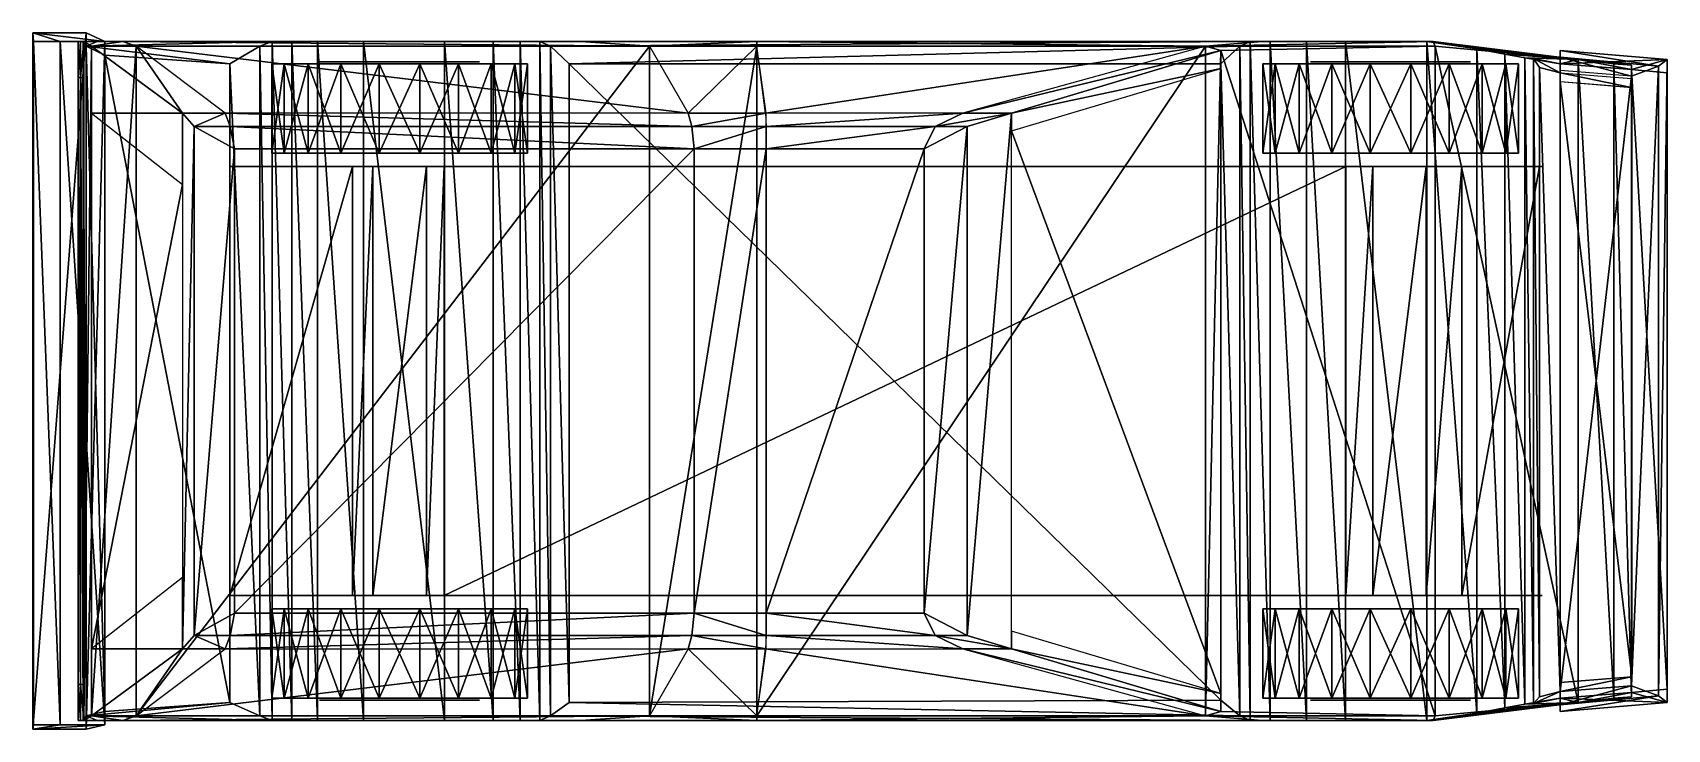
# Model space of a CAD drawing. Extents: x -1291 to -1108, y 681 to 759.
import ezdxf

# ---------------------------------------------------------------- set-up
doc = ezdxf.new("R2010")
doc.units = 0
for name, color, linetype in [('BL-BLACK', 8, 'CONTINUOUS'), ('BL-BODY', 7, 'CONTINUOUS'), ('BL-GLASS', 8, 'CONTINUOUS'), ('BL-HUB', 15, 'CONTINUOUS'), ('BL-LITE', 15, 'CONTINUOUS'), ('BL-RED', 9, 'CONTINUOUS'), ('BL-ROOF', 7, 'CONTINUOUS'), ('BL-SILV', 15, 'CONTINUOUS'), ('BL-TIRE', 8, 'CONTINUOUS'), ('BL-YELLO', 10, 'CONTINUOUS')]:
    doc.layers.add(name, color=color, linetype=linetype)

msp = doc.modelspace()

# ---------------------------------------------------------------- meshes
at = {"layer": 'BL-BLACK'}
mesh = msp.add_polyface(dxfattribs=at)
corners = [(-1282.999878, 756.500122, 20.999996), (-1268.999878, 755.500122, 16.999977), (-1268.999878, 684.000122, 16.999964), (-1282.999878, 683.000122, 21.000004), (-1265.643555, 757.500122, 28.747206), (-1265.643555, 682.500122, 28.747213), (-1264.273682, 758.000122, 31.658167), (-1264.273682, 682.000122, 31.658163), (-1262.050293, 758.000122, 33.983475), (-1262.050293, 682.000122, 33.983482), (-1259.203613, 758.000122, 35.482487), (-1259.203613, 682.000122, 35.482494), (-1254.028198, 758.000122, 36.000008), (-1254.028198, 682.000122, 36.000015), (-1244.971191, 758.000122, 35.999996), (-1244.971191, 682.000122, 36.000004), (-1239.529053, 758.000122, 35.388878), (-1239.529053, 682.000122, 35.388885), (-1236.507568, 758.000122, 33.630196), (-1236.507568, 682.000122, 33.630203), (-1234.276001, 758.000122, 30.938927), (-1234.276001, 682.000122, 30.938923), (-1233.1073, 757.500122, 27.643976), (-1233.1073, 682.500122, 27.643984), (-1230.999878, 755.500122, 14.999976), (-1230.999878, 684.000122, 14.999963), (-1157.999878, 755.500122, 14.999976), (-1157.999878, 684.250122, 14.999944), (-1155.891602, 757.500122, 27.650097), (-1155.891602, 682.500122, 27.650105), (-1154.723877, 758.000122, 30.938915), (-1154.723877, 682.000122, 30.938923), (-1152.492432, 758.000122, 33.630196), (-1152.492432, 682.000122, 33.630203), (-1148.421021, 758.000122, 35.999996), (-1148.421021, 682.000122, 36.000004), (-1144.028687, 758.000122, 35.999996), (-1144.028687, 682.000122, 36.000004), (-1134.951294, 758.000122, 35.999996), (-1134.951294, 682.000122, 36.000004), (-1129.317383, 757.200073, 35.316345), (-1129.317383, 682.800049, 35.316353), (-1126.180176, 756.600098, 33.358826), (-1126.180176, 683.400085, 33.358833), (-1123.968872, 756.200073, 30.395117), (-1123.968872, 683.800049, 30.395124), (-1122.986572, 756.100098, 26.839157), (-1122.986572, 683.900085, 26.839165), (-1122.333252, 744.000122, 18.999998), (-1130.999878, 744.000122, 18.999998), (-1130.999878, 696.000122, 19.000002), (-1122.333252, 696.000122, 19.000002), (-1134.999878, 744.000122, 10.999998), (-1134.999878, 696.000122, 11.000002), (-1140.999878, 744.000122, 10.999998), (-1140.999878, 696.000122, 11.000002), (-1143.999878, 744.000122, 14.999998), (-1143.999878, 696.000122, 15.000002), (-1244.999878, 744.000122, 14.999998), (-1244.999878, 696.000122, 15.000002), (-1246.999878, 744.000122, 10.999998), (-1246.999878, 696.000122, 11.000002), (-1252.999878, 744.000122, 10.999998), (-1252.999878, 696.000122, 11.000002), (-1255.27771, 744.000122, 15.555558), (-1255.27771, 696.000122, 15.555552), (-1268.999878, 744.000122, 16.999998), (-1268.999878, 696.000122, 17.000002), (-1268.999878, 696.000122, 36.000004), (-1121.999878, 696.000122, 36.000004), (-1157.999878, 757.000122, 51.999977), (-1159.743652, 757.500122, 49.558784), (-1159.743652, 682.500122, 49.558784), (-1157.999878, 683.000122, 51.999966), (-1209.999878, 757.500122, 49.999985), (-1209.999878, 682.500122, 49.999985), (-1221.999878, 757.500122, 49.999985), (-1221.999878, 682.500122, 49.999985), (-1279.499878, 757.500122, 49.999985), (-1279.499878, 682.500122, 49.999985), (-1284.499878, 757.500122, 49.999985), (-1284.499878, 682.500122, 49.999985), (-1291.094238, 758.999878, 28.754507), (-1290.999878, 757.999878, 25.000027), (-1290.999878, 681.5, 25.000023), (-1291.094238, 681, 28.754503), (-1287.999878, 757.999878, 21.000027), (-1287.999878, 681.5, 21.000023), (-1282.999878, 757.999878, 21.000027), (-1282.999878, 681.5, 21.000023), (-1285.094238, 758.999878, 28.754507), (-1285.094238, 681, 28.754503), (-1268.999878, 744.000122, 35.999996), (-1121.999878, 744.000122, 35.999996), (-1122.333252, 755.100098, 18.999996), (-1122.333252, 684.650085, 18.999985), (-1119.999878, 754.500122, 18.999996), (-1119.999878, 685.250122, 18.999985), (-1111.999878, 738.000122, 43), (-1111.999878, 738.000122, 38.395111), (-1111.999878, 702.000122, 38.395111), (-1111.999878, 702.000122, 43), (-1111.999878, 738.000122, 36), (-1111.999878, 738.000122, 31.395107), (-1111.999878, 702.000122, 31.395111), (-1111.999878, 702.000122, 36), (-1119.999878, 757.000122, 22.499977), (-1119.999878, 756.248535, 20.499977), (-1119.999878, 683.751038, 20.499945), (-1119.999878, 683.000122, 22.499985), (-1119.999878, 754.750122, 18.999956), (-1119.999878, 683.000122, 26.000004), (-1107.999878, 684.000122, 26.000004), (-1107.999878, 684.000122, 22.499985), (-1107.999878, 756.000122, 22.499977), (-1107.999878, 756.000122, 25.999996), (-1119.999878, 757.000122, 25.999996), (-1119.999878, 720.000122, 26.83917), (-1119.999878, 720.000122, 26), (-1119.999878, 684.500122, 26.000004), (-1119.999878, 684.500122, 26.839174), (-1111.999878, 754.125122, 18.999956), (-1111.999878, 685.875122, 18.999985), (-1111.999878, 753.875122, 18.999996), (-1111.999878, 752.875122, 14.999976), (-1111.999878, 686.875122, 14.999944), (-1119.999878, 686.250122, 14.999944), (-1119.999878, 755.500122, 25.999996), (-1119.999878, 755.500122, 26.839167), (-1119.999878, 753.500122, 14.999976), (-1120.010742, 753.502319, 14.97984), (-1120.010742, 686.262817, 14.97984), (-1120.010742, 754.494385, 18.999311), (-1120.010742, 685.251892, 18.999311), (-1119.989014, 753.524292, 14.995078), (-1119.989014, 686.240356, 14.995074), (-1111.991333, 752.878723, 14.995078), (-1111.991333, 686.863586, 14.995074)]
mesh.append_faces([[corners[k] for k in face] for face in [(119, 120, 111), (116, 128, 127)]])
mesh.append_faces([[corners[k] for k in face] for face in [(82, 86, 83)]], dxfattribs={"vtx0": -1})
mesh.append_faces([[corners[k] for k in face] for face in [(69, 67, 59), (50, 69, 59), (58, 66, 93), (58, 93, 49)]], dxfattribs={"vtx0": -1, "vtx1": -1, "vtx2": -1})
mesh.append_faces([[corners[k] for k in face] for face in [(49, 54, 56), (49, 56, 58), (58, 62, 64), (58, 64, 66), (82, 88, 86)]], dxfattribs={"vtx0": -1, "vtx2": -1})
mesh.append_faces([[corners[k] for k in face] for face in [(84, 87, 85)]], dxfattribs={"vtx1": -1})
mesh.append_faces([[corners[k] for k in face] for face in [(57, 55, 50), (59, 57, 50), (65, 63, 59), (67, 65, 59), (87, 89, 85)]], dxfattribs={"vtx1": -1, "vtx2": -1})
mesh.append_faces([[corners[k] for k in face] for face in [(0, 1, 2), (2, 3, 0), (1, 4, 5), (5, 2, 1), (4, 6, 7), (7, 5, 4), (6, 8, 9), (9, 7, 6), (8, 10, 11), (11, 9, 8), (10, 12, 13), (13, 11, 10), (12, 14, 15), (15, 13, 12), (14, 16, 17), (17, 15, 14), (16, 18, 19), (19, 17, 16), (18, 20, 21), (21, 19, 18), (20, 22, 23), (23, 21, 20), (22, 24, 25), (25, 23, 22), (24, 26, 27), (27, 25, 24), (26, 28, 29), (29, 27, 26), (28, 30, 31), (31, 29, 28), (30, 32, 33), (33, 31, 30), (32, 34, 35), (35, 33, 32), (34, 36, 37), (37, 35, 34), (36, 38, 39), (39, 37, 36), (38, 40, 41), (41, 39, 38), (40, 42, 43), (43, 41, 40), (42, 44, 45), (45, 43, 42), (44, 46, 47), (47, 45, 44), (50, 49, 48), (48, 51, 50), (53, 52, 49), (49, 50, 53), (55, 54, 52), (52, 53, 55), (57, 56, 54), (54, 55, 57), (59, 58, 56), (56, 57, 59), (61, 60, 58), (58, 59, 61), (63, 62, 60), (60, 61, 63), (65, 64, 62), (62, 63, 65), (67, 66, 64), (64, 65, 67), (69, 68, 67), (50, 51, 69), (55, 53, 50), (63, 61, 59), (70, 71, 72), (72, 73, 70), (71, 74, 75), (75, 72, 71), (74, 76, 77), (77, 75, 74), (76, 78, 79), (79, 77, 76), (78, 80, 81), (81, 79, 78), (82, 83, 84), (84, 85, 82), (83, 86, 87), (87, 84, 83), (86, 88, 89), (89, 87, 86), (88, 90, 91), (91, 89, 88), (89, 91, 85), (66, 92, 93), (93, 48, 49), (49, 52, 54), (58, 60, 62), (82, 90, 88), (46, 94, 95), (95, 47, 46), (94, 96, 97), (97, 95, 94), (100, 99, 98), (98, 101, 100), (104, 103, 102), (102, 105, 104), (106, 107, 108), (108, 109, 106), (97, 110, 107), (107, 108, 97), (113, 112, 111), (111, 109, 113), (114, 115, 112), (112, 113, 114), (116, 106, 109), (109, 111, 116), (119, 118, 117), (117, 120, 119), (121, 110, 97), (97, 122, 121), (125, 124, 123), (123, 122, 125), (125, 122, 97), (97, 126, 125), (116, 115, 114), (114, 106, 116), (96, 123, 124), (124, 129, 96), (133, 132, 130), (130, 131, 133), (134, 136, 137), (137, 135, 134)]], dxfattribs={"vtx2": -1})
at = {"layer": 'BL-BODY'}
mesh = msp.add_polyface(dxfattribs=at)
corners = [(-1284.499878, 757.500122, 49.999985), (-1285.374878, 758.000122, 46.999996), (-1285.374878, 682.000122, 46.999821), (-1284.499878, 682.500122, 49.999802), (-1285.999878, 758.000122, 35.999813), (-1285.999878, 758.000122, 35.482304), (-1285.999878, 682.000122, 35.482494), (-1285.999878, 682.000122, 36.000004), (-1285.747925, 758.000122, 33.983292), (-1285.747925, 682.000122, 33.983482), (-1285.457153, 758.000122, 31.658085), (-1285.457153, 682.000122, 31.658092), (-1285.094238, 757.500122, 28.754406), (-1285.094238, 682.500122, 28.754414), (-1282.999878, 756.500122, 20.999905), (-1282.999878, 683.000122, 20.999933), (-1157.999878, 757.000122, 51.999977), (-1133.999878, 757.500122, 49.374977), (-1133.999878, 682.500122, 49.37479), (-1157.999878, 683.000122, 51.999783), (-1117.999878, 756.000122, 47.120384), (-1117.999878, 684.000122, 47.120575), (-1285.999878, 754.000122, 35.999825), (-1285.749878, 754.000122, 43.999996), (-1285.749878, 686.000122, 43.999821), (-1285.999878, 686.000122, 36.000015), (-1285.374878, 754.000122, 46.999996), (-1285.374878, 686.000122, 46.999821), (-1113.977173, 755.500122, 45.800694), (-1113.977173, 684.500122, 45.800884), (-1111.999878, 755.375122, 44.000008), (-1111.999878, 684.625122, 43.999832), (-1111.999878, 755.375122, 30.395046), (-1111.999878, 754.875122, 26.839066), (-1111.999878, 685.125122, 26.839094), (-1111.999878, 684.625122, 30.395054), (-1284.499878, 750.000122, 49.999996), (-1274.303101, 742.000122, 69.047073), (-1274.303101, 750.000122, 69.047073), (-1284.499878, 690.000122, 50.000004), (-1274.303101, 698.000122, 69.047073), (-1274.303101, 690.000122, 69.047073), (-1284.499878, 682.500122, 49.999802), (-1279.499878, 682.500122, 49.999802), (-1280.999878, 682.000122, 46.999821), (-1285.374878, 682.000122, 46.999821), (-1221.999878, 682.500122, 49.999802), (-1229.705688, 682.000122, 46.631561), (-1209.999878, 682.500122, 49.999802), (-1209.999878, 682.000122, 46.490082), (-1159.743042, 682.500122, 49.558601), (-1153.389648, 682.000122, 46.08366), (-1157.999878, 683.000122, 51.999954), (-1133.999878, 682.500122, 49.37479), (-1134.243652, 682.000122, 45.946201), (-1117.999878, 684.000122, 47.120392), (-1117.999878, 684.000122, 45.829754), (-1117.999878, 684.000122, 44.000004), (-1134.382202, 682.000122, 43.999821), (-1149.579346, 682.000122, 43.999821), (-1235.72644, 682.000122, 43.999809), (-1281.272705, 682.000122, 43.999802), (-1281.999878, 682.000122, 35.999832), (-1254.028198, 682.000122, 35.999844), (-1134.951172, 682.000122, 35.999832), (-1117.999878, 684.000122, 42.999832), (-1117.999878, 684.000122, 38.395103), (-1117.999878, 684.000122, 35.999832), (-1129.317261, 682.800049, 35.316162), (-1117.999878, 684.000122, 33.358833), (-1117.999878, 684.000122, 31.395042), (-1126.180176, 683.400085, 33.358833), (-1117.999878, 684.000122, 30.395054), (-1123.968872, 683.800049, 30.395054), (-1119.999878, 684.500122, 26.839104), (-1122.986572, 683.900085, 26.839094), (-1144.028687, 682.000122, 35.999832), (-1149.470947, 682.000122, 35.388714), (-1239.529053, 682.000122, 35.388714), (-1244.971191, 682.000122, 35.999832), (-1236.507568, 682.000122, 33.630203), (-1152.492432, 682.000122, 33.630203), (-1154.723877, 682.000122, 30.938852), (-1234.276001, 682.000122, 30.938852), (-1233.1073, 682.500122, 27.643913), (-1155.892578, 682.500122, 27.643923), (-1157.999878, 684.250122, 14.999871), (-1230.999878, 684.000122, 14.999892), (-1285.999878, 682.000122, 35.999832), (-1282.220947, 682.000122, 35.482323), (-1285.935181, 682.000122, 35.48233), (-1259.203613, 682.000122, 35.482323), (-1262.050293, 682.000122, 33.983482), (-1282.861084, 682.000122, 33.983482), (-1285.747925, 682.000122, 33.983482), (-1285.457153, 682.000122, 31.658092), (-1283.854248, 682.000122, 31.658092), (-1264.273682, 682.000122, 31.658092), (-1265.643555, 682.500122, 28.747143), (-1285.094238, 682.500122, 28.754414), (-1268.999878, 684.000122, 16.999893), (-1282.999878, 683.000122, 20.999933), (-1284.499878, 757.500122, 49.999985), (-1279.499878, 757.500122, 49.999985), (-1280.999878, 758.000122, 46.999996), (-1285.374878, 758.000122, 46.999996), (-1221.999878, 757.500122, 49.999985), (-1229.705688, 758.000122, 46.631737), (-1209.999878, 757.500122, 49.999985), (-1209.999878, 758.000122, 46.490257), (-1159.743042, 757.500122, 49.558784), (-1153.389648, 758.000122, 46.083836), (-1157.999878, 757.000122, 51.999805), (-1133.999878, 757.500122, 49.374977), (-1134.243652, 758.000122, 45.946377), (-1117.999878, 756.000122, 47.120544), (-1117.999878, 756.000122, 45.829586), (-1117.999878, 756.000122, 43.999813), (-1134.382202, 758.000122, 43.999996), (-1149.579346, 758.000122, 43.999996), (-1235.72644, 758.000122, 43.999985), (-1281.272705, 758.000122, 43.999977), (-1281.999878, 758.000122, 35.999985), (-1254.028198, 758.000122, 35.999996), (-1134.951172, 758.000122, 35.999985), (-1117.999878, 756.000122, 42.999985), (-1117.999878, 756.000122, 38.394936), (-1117.999878, 756.000122, 35.999985), (-1129.317261, 757.200073, 35.316315), (-1117.999878, 756.000122, 33.358643), (-1117.999878, 756.000122, 31.395035), (-1126.180176, 756.600098, 33.358643), (-1117.999878, 756.000122, 30.395046), (-1123.968872, 756.200073, 30.395046), (-1119.999878, 755.500122, 26.839096), (-1122.986572, 756.100098, 26.839087), (-1144.028687, 758.000122, 35.999985), (-1149.470947, 758.000122, 35.388866), (-1239.529053, 758.000122, 35.388866), (-1244.971191, 758.000122, 35.999985), (-1236.507568, 758.000122, 33.630013), (-1152.492432, 758.000122, 33.630013), (-1154.723877, 758.000122, 30.938845), (-1234.276001, 758.000122, 30.938845), (-1233.1073, 757.500122, 27.643906), (-1155.892578, 757.500122, 27.643915), (-1157.999878, 755.500122, 14.999907), (-1230.999878, 755.500122, 14.999907), (-1285.999878, 758.000122, 35.999985), (-1282.220947, 758.000122, 35.482475), (-1285.935181, 758.000122, 35.482483), (-1259.203613, 758.000122, 35.482475), (-1262.050293, 758.000122, 33.983292), (-1282.861084, 758.000122, 33.983292), (-1285.747925, 758.000122, 33.983292), (-1285.457153, 758.000122, 31.658085), (-1283.854248, 758.000122, 31.658085), (-1264.273682, 758.000122, 31.658085), (-1265.643555, 757.500122, 28.747135), (-1285.094238, 757.500122, 28.754406), (-1268.999878, 755.500122, 16.999886), (-1282.999878, 756.500122, 20.999905), (-1113.977173, 684.500122, 45.800884), (-1111.999878, 684.625122, 43.999821), (-1119.999878, 685.250122, 18.999914), (-1122.333252, 684.650085, 18.999914), (-1111.999878, 684.625122, 30.395054), (-1111.999878, 685.125122, 26.839094), (-1113.977173, 755.500122, 45.800694), (-1111.999878, 755.375122, 43.999996), (-1119.999878, 754.500122, 18.999905), (-1122.333252, 755.100098, 18.999905), (-1111.999878, 755.375122, 30.395046), (-1111.999878, 754.875122, 26.839087), (-1274.303101, 750.000122, 69.047081), (-1269.524902, 750.000122, 69.043167), (-1274.303101, 690.000122, 69.047073), (-1269.524902, 690.000122, 69.043167)]
mesh.append_faces([[corners[k] for k in face] for face in [(53, 52, 50), (58, 59, 64), (65, 57, 58), (58, 64, 65), (66, 65, 64), (64, 67, 66), (68, 67, 64), (69, 67, 68), (95, 99, 96), (110, 112, 113), (124, 119, 118), (118, 117, 125), (125, 124, 118), (124, 125, 126), (126, 127, 124), (124, 127, 128), (128, 127, 129), (156, 159, 155), (162, 55, 56), (57, 162, 56), (163, 162, 57), (116, 115, 168), (116, 168, 117), (117, 168, 169)]])
mesh.append_faces([[corners[k] for k in face] for face in [(0, 1, 2), (2, 3, 0), (4, 5, 6), (6, 7, 4), (5, 8, 9), (9, 6, 5), (8, 10, 11), (11, 9, 8), (10, 12, 13), (13, 11, 10), (12, 14, 15), (15, 13, 12), (18, 17, 16), (16, 19, 18), (21, 20, 17), (17, 18, 21), (24, 23, 22), (22, 25, 24), (27, 26, 23), (23, 24, 27), (29, 28, 20), (20, 21, 29), (31, 30, 28), (28, 29, 31), (34, 33, 32), (32, 35, 34), (36, 37, 38), (38, 0, 36), (41, 40, 39), (39, 3, 41), (44, 43, 42), (42, 45, 44), (46, 43, 44), (44, 47, 46), (49, 48, 46), (46, 47, 49), (50, 48, 49), (49, 51, 50), (54, 53, 50), (50, 51, 54), (55, 53, 54), (54, 56, 55), (58, 57, 56), (56, 54, 58), (59, 58, 54), (54, 51, 59), (60, 59, 51), (51, 47, 60), (61, 60, 47), (47, 44, 61), (60, 61, 62), (62, 63, 60), (59, 60, 63), (63, 64, 59), (71, 70, 69), (69, 68, 71), (72, 70, 71), (71, 73, 72), (74, 72, 73), (73, 75, 74), (78, 77, 76), (76, 79, 78), (77, 78, 80), (80, 81, 77), (83, 82, 81), (81, 80, 83), (82, 83, 84), (84, 85, 82), (87, 86, 85), (85, 84, 87), (89, 62, 88), (88, 90, 89), (63, 62, 89), (89, 91, 63), (93, 92, 91), (91, 89, 93), (94, 93, 89), (89, 90, 94), (93, 94, 95), (95, 96, 93), (92, 93, 96), (96, 97, 92), (99, 98, 97), (97, 96, 99), (100, 98, 99), (99, 101, 100), (102, 103, 104), (104, 105, 102), (104, 103, 106), (106, 107, 104), (106, 108, 109), (109, 107, 106), (109, 108, 110), (110, 111, 109), (110, 113, 114), (114, 111, 110), (114, 113, 115), (115, 116, 114), (116, 117, 118), (118, 114, 116), (114, 118, 119), (119, 111, 114), (111, 119, 120), (120, 107, 111), (107, 120, 121), (121, 104, 107), (122, 121, 120), (120, 123, 122), (123, 120, 119), (119, 124, 123), (129, 130, 131), (131, 128, 129), (131, 130, 132), (132, 133, 131), (133, 132, 134), (134, 135, 133), (136, 137, 138), (138, 139, 136), (140, 138, 137), (137, 141, 140), (141, 142, 143), (143, 140, 141), (144, 143, 142), (142, 145, 144), (145, 146, 147), (147, 144, 145), (148, 122, 149), (149, 150, 148), (149, 122, 123), (123, 151, 149), (151, 152, 153), (153, 149, 151), (149, 153, 154), (154, 150, 149), (155, 154, 153), (153, 156, 155), (156, 153, 152), (152, 157, 156), (157, 158, 159), (159, 156, 157), (159, 158, 160), (160, 161, 159), (164, 74, 75), (75, 165, 164), (167, 166, 72), (72, 74, 167), (135, 134, 170), (170, 171, 135), (132, 172, 173), (173, 134, 132), (103, 102, 174), (174, 175, 103), (176, 42, 43), (43, 177, 176)]], dxfattribs={"vtx2": -1})
at = {"layer": 'BL-GLASS'}
mesh = msp.add_polyface(dxfattribs=at)
corners = [(-1274.303101, 742.000122, 69.047073), (-1284.499878, 750.000122, 49.999996), (-1284.499878, 690.000122, 49.999821), (-1274.303101, 698.000122, 69.047073), (-1181.464844, 748.000122, 68.977531), (-1157.999878, 755.000122, 51.999794), (-1157.999878, 685.000122, 51.999966), (-1181.464844, 692.000122, 68.977531), (-1209.000244, 690.000122, 68.993652), (-1186.92041, 690.000122, 68.970749), (-1159.743652, 682.500122, 49.558784), (-1209.999634, 682.500122, 49.999985), (-1217.681641, 690.000122, 69.000763), (-1221.999878, 682.500122, 49.999985), (-1279.499878, 682.500122, 49.999985), (-1269.524902, 690.000122, 69.043167), (-1209.000244, 750.000122, 68.99366), (-1186.92041, 750.000122, 68.970757), (-1159.743652, 757.500122, 49.558601), (-1209.999634, 757.500122, 49.999802), (-1217.681641, 750.000122, 69.000763), (-1221.999878, 757.500122, 49.999802), (-1279.499878, 757.500122, 49.999802), (-1269.524902, 750.000122, 69.043167)]
mesh.append_faces([[corners[k] for k in face] for face in [(2, 1, 0), (0, 3, 2), (4, 5, 6), (6, 7, 4), (8, 9, 10), (10, 11, 8), (12, 13, 14), (14, 15, 12), (18, 17, 16), (16, 19, 18), (22, 21, 20), (20, 23, 22)]], dxfattribs={"vtx2": -1})
at = {"layer": 'BL-HUB'}
mesh = msp.add_polyface(dxfattribs=at)
corners = [(-1147.963135, 684.25, 15.732113), (-1147.085815, 684.25, 18.432434), (-1145.41687, 684.25, 20.729464), (-1143.119873, 684.25, 22.398354), (-1140.419556, 684.25, 23.275743), (-1137.580322, 684.25, 23.275743), (-1134.880005, 684.25, 22.398354), (-1132.582886, 684.25, 20.729464), (-1130.914063, 684.25, 18.432434), (-1130.036743, 684.25, 15.732113), (-1130.036743, 684.25, 12.892823), (-1130.914063, 684.25, 10.192503), (-1132.582886, 684.25, 7.895472), (-1134.880005, 684.25, 6.226579), (-1137.580322, 684.25, 5.349191), (-1140.419556, 684.25, 5.349191), (-1143.119873, 684.25, 6.226578), (-1145.41687, 684.25, 7.895468), (-1147.085815, 684.25, 10.192503), (-1147.963135, 684.25, 12.892823), (-1147.963135, 755.75, 15.732097), (-1147.085815, 755.75, 18.432417), (-1145.41687, 755.75, 20.729446), (-1143.119873, 755.75, 22.398346), (-1140.419556, 755.75, 23.275726), (-1137.580322, 755.75, 23.275726), (-1134.880005, 755.75, 22.398346), (-1132.582886, 755.75, 20.729456), (-1130.914063, 755.75, 18.432417), (-1130.036743, 755.75, 15.732097), (-1130.036743, 755.75, 12.892817), (-1130.914063, 755.75, 10.192497), (-1132.582886, 755.75, 7.895454), (-1134.880005, 755.75, 6.226557), (-1137.580322, 755.75, 5.349169), (-1140.419556, 755.75, 5.349169), (-1143.119873, 755.75, 6.226555), (-1145.41687, 755.75, 7.895452), (-1147.085815, 755.75, 10.192487), (-1147.963135, 755.75, 12.892817), (-1258.963135, 684.25, 15.732113), (-1258.085815, 684.25, 18.432434), (-1256.41687, 684.25, 20.729464), (-1254.119873, 684.25, 22.398354), (-1251.419556, 684.25, 23.275743), (-1248.580322, 684.25, 23.275743), (-1245.880005, 684.25, 22.398354), (-1243.582886, 684.25, 20.729464), (-1241.914063, 684.25, 18.432434), (-1241.036743, 684.25, 15.732113), (-1241.036743, 684.25, 12.892823), (-1241.914063, 684.25, 10.192503), (-1243.582886, 684.25, 7.895472), (-1245.880005, 684.25, 6.226579), (-1248.580322, 684.25, 5.349192), (-1251.419556, 684.25, 5.349191), (-1254.119873, 684.25, 6.226579), (-1256.41687, 684.25, 7.89547), (-1258.085815, 684.25, 10.192503), (-1258.963135, 684.25, 12.892823), (-1258.963135, 755.75, 15.732097), (-1258.085815, 755.75, 18.432417), (-1256.41687, 755.75, 20.729456), (-1254.119873, 755.75, 22.398346), (-1251.419556, 755.75, 23.275726), (-1248.580322, 755.75, 23.275726), (-1245.880005, 755.75, 22.398346), (-1243.582886, 755.75, 20.729456), (-1241.914063, 755.75, 18.432417), (-1241.036743, 755.75, 15.732097), (-1241.036743, 755.75, 12.892817), (-1241.914063, 755.75, 10.192487), (-1243.582886, 755.75, 7.895454), (-1245.880005, 755.75, 6.226558), (-1248.580322, 755.75, 5.349169), (-1251.419556, 755.75, 5.34917), (-1254.119873, 755.75, 6.226557), (-1256.41687, 755.75, 7.895453), (-1258.085815, 755.75, 10.192487), (-1258.963135, 755.75, 12.892817)]
mesh.append_faces([[corners[k] for k in face] for face in [(20, 38, 39), (60, 78, 79)]], dxfattribs={"vtx0": -1})
mesh.append_faces([[corners[k] for k in face] for face in [(20, 22, 23), (20, 23, 24), (20, 24, 25), (20, 25, 26), (20, 26, 27), (20, 27, 28), (20, 28, 29), (20, 29, 30), (20, 30, 31), (20, 31, 32), (20, 32, 33), (20, 33, 34), (20, 34, 35), (20, 35, 36), (20, 36, 37), (20, 37, 38), (60, 62, 63), (60, 63, 64), (60, 64, 65), (60, 65, 66), (60, 66, 67), (60, 67, 68), (60, 68, 69), (60, 69, 70), (60, 70, 71), (60, 71, 72), (60, 72, 73), (60, 73, 74), (60, 74, 75), (60, 75, 76), (60, 76, 77), (60, 77, 78)]], dxfattribs={"vtx0": -1, "vtx2": -1})
mesh.append_faces([[corners[k] for k in face] for face in [(19, 18, 0), (59, 58, 40)]], dxfattribs={"vtx1": -1})
mesh.append_faces([[corners[k] for k in face] for face in [(3, 2, 0), (4, 3, 0), (5, 4, 0), (6, 5, 0), (7, 6, 0), (8, 7, 0), (9, 8, 0), (10, 9, 0), (11, 10, 0), (12, 11, 0), (13, 12, 0), (14, 13, 0), (15, 14, 0), (16, 15, 0), (17, 16, 0), (18, 17, 0), (43, 42, 40), (44, 43, 40), (45, 44, 40), (46, 45, 40), (47, 46, 40), (48, 47, 40), (49, 48, 40), (50, 49, 40), (51, 50, 40), (52, 51, 40), (53, 52, 40), (54, 53, 40), (55, 54, 40), (56, 55, 40), (57, 56, 40), (58, 57, 40)]], dxfattribs={"vtx1": -1, "vtx2": -1})
mesh.append_faces([[corners[k] for k in face] for face in [(2, 1, 0), (20, 21, 22), (42, 41, 40), (60, 61, 62)]], dxfattribs={"vtx2": -1})
at = {"layer": 'BL-LITE'}
mesh = msp.add_polyface(dxfattribs=at)
corners = [(-1111.999878, 698.000122, 43.000004), (-1111.999878, 698.000122, 38.395115), (-1111.999878, 686.625122, 38.395115), (-1111.999878, 686.625122, 43.000004), (-1111.999878, 698.000122, 36.000004), (-1111.999878, 698.000122, 31.395041), (-1111.999878, 686.625122, 31.395042), (-1111.999878, 686.625122, 36.000004), (-1111.999878, 742.000122, 42.999813), (-1111.999878, 742.000122, 38.394924), (-1111.999878, 753.375122, 38.394924), (-1111.999878, 753.375122, 42.999813), (-1111.999878, 742.000122, 35.999813), (-1111.999878, 742.000122, 31.395037), (-1111.999878, 753.375122, 31.395035), (-1111.999878, 753.375122, 35.999813)]
mesh.append_faces([[corners[k] for k in face] for face in [(2, 1, 0), (0, 3, 2), (6, 5, 4), (4, 7, 6), (8, 9, 10), (10, 11, 8), (12, 13, 14), (14, 15, 12)]], dxfattribs={"vtx2": -1})
at = {"layer": 'BL-RED'}
mesh = msp.add_polyface(dxfattribs=at)
corners = [(-1285.999878, 686.000122, 36.000004), (-1285.749878, 686.000122, 44.000004), (-1285.749878, 682.000122, 43.999802), (-1285.999878, 682.000122, 35.999821), (-1285.374878, 686.000122, 47.000004), (-1285.374878, 682.000122, 46.999821), (-1280.999878, 682.000122, 46.999821), (-1281.272705, 682.000122, 43.999802), (-1281.999878, 682.000122, 35.999832), (-1285.999878, 754.000122, 35.999813), (-1285.749878, 754.000122, 43.999813), (-1285.749878, 758.000122, 43.999977), (-1285.999878, 758.000122, 35.999996), (-1285.374878, 754.000122, 46.999813), (-1285.374878, 758.000122, 46.999996), (-1280.999878, 758.000122, 46.999996), (-1281.272705, 758.000122, 43.999977), (-1281.999878, 758.000122, 36.000008)]
mesh.append_faces([[corners[k] for k in face] for face in [(2, 1, 0), (0, 3, 2), (5, 4, 1), (1, 2, 5), (7, 6, 5), (5, 2, 7), (8, 7, 2), (2, 3, 8), (9, 10, 11), (11, 12, 9), (10, 13, 14), (14, 11, 10), (14, 15, 16), (16, 11, 14), (11, 16, 17), (17, 12, 11)]], dxfattribs={"vtx2": -1})
at = {"layer": 'BL-ROOF'}
mesh = msp.add_polyface(dxfattribs=at)
corners = [(-1269.524902, 690.000122, 69.043167), (-1274.303101, 690.000122, 69.047073), (-1272.999878, 691.500122, 70.499977), (-1268.989014, 691.500122, 70.566277), (-1268.499878, 694.000122, 71.999947), (-1217.244995, 691.500122, 70.921768), (-1217.681641, 690.000122, 69.000763), (-1216.999878, 694.000122, 71.999947), (-1208.93103, 694.000122, 71.999947), (-1208.93103, 691.500122, 71.059219), (-1208.93103, 690.000122, 68.993599), (-1209.999634, 682.500122, 49.999985), (-1221.999878, 682.500122, 49.999985), (-1191.249878, 694.000122, 71.749947), (-1189.989624, 691.500122, 70.940918), (-1186.92041, 690.000122, 68.970749), (-1209.000244, 690.000122, 68.993652), (-1186.436157, 691.500122, 70.918716), (-1181.464844, 690.000122, 68.977531), (-1157.999878, 683.000122, 51.999966), (-1159.743042, 682.500122, 49.558784), (-1157.999878, 685.000122, 51.999966), (-1181.464844, 692.000122, 68.977531), (-1181.464844, 750.000122, 68.977539), (-1186.436157, 748.500122, 70.918716), (-1191.249878, 746.000122, 71.749947), (-1208.93103, 746.000122, 71.999947), (-1216.999878, 746.000122, 71.999947), (-1268.499878, 746.000122, 71.999947), (-1272.999878, 748.500122, 70.499969), (-1274.303101, 750.000122, 69.047073), (-1269.524902, 750.000122, 69.043167), (-1268.989014, 748.500122, 70.566277), (-1217.244995, 748.500122, 70.921768), (-1217.681641, 750.000122, 69.000763), (-1208.93103, 748.500122, 71.059219), (-1208.93103, 750.000122, 68.993607), (-1209.999634, 757.500122, 49.999802), (-1221.999878, 757.500122, 49.999802), (-1189.989624, 748.500122, 70.940918), (-1186.92041, 750.000122, 68.970757), (-1209.000244, 750.000122, 68.99366), (-1157.999878, 757.000122, 51.999794), (-1159.743042, 757.500122, 49.558601), (-1157.999878, 755.000122, 51.999794), (-1181.464844, 748.000122, 68.977531)]
mesh.append_faces([[corners[k] for k in face] for face in [(4, 2, 3), (14, 17, 13), (32, 29, 28), (25, 24, 39)]])
mesh.append_faces([[corners[k] for k in face] for face in [(2, 1, 0), (0, 3, 2), (5, 3, 0), (0, 6, 5), (3, 5, 7), (7, 4, 3), (9, 8, 7), (7, 5, 9), (10, 9, 5), (5, 6, 10), (11, 10, 6), (6, 12, 11), (14, 13, 8), (8, 9, 14), (15, 14, 9), (9, 16, 15), (18, 17, 14), (14, 15, 18), (19, 18, 15), (15, 20, 19), (21, 22, 18), (18, 19, 21), (23, 24, 17), (17, 18, 23), (24, 25, 13), (13, 17, 24), (25, 26, 8), (8, 13, 25), (26, 27, 7), (7, 8, 26), (27, 28, 4), (4, 7, 27), (28, 29, 2), (2, 4, 28), (29, 30, 1), (1, 2, 29), (31, 30, 29), (29, 32, 31), (31, 32, 33), (33, 34, 31), (27, 33, 32), (32, 28, 27), (27, 26, 35), (35, 33, 27), (33, 35, 36), (36, 34, 33), (34, 36, 37), (37, 38, 34), (26, 25, 39), (39, 35, 26), (35, 39, 40), (40, 41, 35), (39, 24, 23), (23, 40, 39), (40, 23, 42), (42, 43, 40), (23, 45, 44), (44, 42, 23)]], dxfattribs={"vtx2": -1})
at = {"layer": 'BL-SILV'}
mesh = msp.add_polyface(dxfattribs=at)
corners = [(-1285.094238, 759.000122, 28.754477), (-1291.094238, 759.000122, 28.754477), (-1291.094238, 681.000122, 28.754484), (-1285.094238, 681.000122, 28.754484), (-1111.999878, 755.375122, 43.999996), (-1111.999878, 755.375122, 42.999996), (-1111.999878, 684.625122, 43.000004), (-1111.999878, 684.625122, 44.000004), (-1111.999878, 755.375122, 38.395107), (-1111.999878, 755.375122, 35.999996), (-1111.999878, 684.625122, 36.000004), (-1111.999878, 684.625122, 38.395115), (-1111.999878, 755.375122, 31.395105), (-1111.999878, 755.375122, 30.395117), (-1111.999878, 684.625122, 30.395124), (-1111.999878, 684.625122, 31.395113), (-1117.999878, 684.000122, 44.000004), (-1117.999878, 684.000122, 43.000004), (-1117.999878, 684.000122, 38.395115), (-1117.999878, 684.000122, 36.000004), (-1117.999878, 684.000122, 31.395113), (-1117.999878, 684.000122, 30.395124), (-1111.999878, 702.000122, 43), (-1111.999878, 702.000122, 38.395111), (-1111.999878, 698.000122, 38.395115), (-1111.999878, 698.000122, 43.000004), (-1111.999878, 702.000122, 36), (-1111.999878, 702.000122, 31.395111), (-1111.999878, 698.000122, 31.395111), (-1111.999878, 698.000122, 36.000004), (-1111.999878, 754.875122, 26.839157), (-1107.999878, 754.500122, 25.999996), (-1107.999878, 685.500122, 26.000004), (-1111.999878, 685.125122, 26.839165), (-1107.999756, 684.000122, 25.999985), (-1119.999878, 684.500122, 26.839174), (-1119.999878, 683.000122, 26.000004), (-1119.999878, 683.000122, 22.499985), (-1107.999878, 684.000122, 22.499985), (-1108.999878, 684.750122, 20.499884), (-1119.999878, 683.750122, 20.499884), (-1111.999878, 685.875122, 18.999865), (-1119.999878, 685.250122, 18.999865), (-1107.999878, 756.000122, 22.499977), (-1108.999878, 755.250122, 20.499956), (-1111.999878, 754.125122, 18.999947), (-1117.999878, 756.000122, 43.999996), (-1117.999878, 756.000122, 42.999996), (-1117.999878, 756.000122, 38.395107), (-1117.999878, 756.000122, 35.999996), (-1117.999878, 756.000122, 31.395105), (-1117.999878, 756.000122, 30.395117), (-1111.999878, 738.000122, 43), (-1111.999878, 738.000122, 38.395111), (-1111.999878, 742.000122, 38.395107), (-1111.999878, 742.000122, 42.999996), (-1111.999878, 738.000122, 36), (-1111.999878, 738.000122, 31.395107), (-1111.999878, 742.000122, 31.395107), (-1111.999878, 742.000122, 35.999996), (-1107.999756, 756.000122, 25.999977), (-1119.999878, 755.500122, 26.839167), (-1119.999878, 757.000122, 25.999996), (-1119.999878, 757.000122, 22.499977), (-1119.999878, 756.250122, 20.499956), (-1119.999878, 754.750122, 18.999947)]
mesh.append_faces([[corners[k] for k in face] for face in [(34, 32, 33), (30, 31, 60)]])
mesh.append_faces([[corners[k] for k in face] for face in [(0, 1, 2), (2, 3, 0), (6, 5, 4), (4, 7, 6), (10, 9, 8), (8, 11, 10), (14, 13, 12), (12, 15, 14), (6, 7, 16), (16, 17, 6), (11, 18, 19), (19, 10, 11), (14, 15, 20), (20, 21, 14), (24, 23, 22), (22, 25, 24), (28, 27, 26), (26, 29, 28), (32, 31, 30), (30, 33, 32), (34, 33, 35), (35, 36, 34), (39, 38, 37), (37, 40, 39), (41, 39, 40), (40, 42, 41), (39, 44, 43), (43, 38, 39), (41, 45, 44), (44, 39, 41), (46, 4, 5), (5, 47, 46), (49, 48, 8), (8, 9, 49), (50, 12, 13), (13, 51, 50), (52, 53, 54), (54, 55, 52), (56, 57, 58), (58, 59, 56), (61, 30, 60), (60, 62, 61), (63, 43, 44), (44, 64, 63), (64, 44, 45), (45, 65, 64)]], dxfattribs={"vtx2": -1})
at = {"layer": 'BL-TIRE'}
mesh = msp.add_polyface(dxfattribs=at)
corners = [(-1249.999878, 755.5, 14.312488), (-1252.268188, 755.5, 28.633957), (-1247.731567, 755.5, 28.633957), (-1256.582764, 755.5, 27.232067), (-1260.253052, 755.5, 24.565527), (-1262.919434, 755.5, 20.895346), (-1264.321411, 755.5, 16.580776), (-1264.321411, 755.5, 12.044167), (-1262.919434, 755.5, 7.729613), (-1260.253052, 755.5, 4.059421), (-1256.582764, 755.5, 1.392885), (-1252.268188, 755.5, -0.009002), (-1247.731567, 755.5, -0.008995), (-1252.268188, 745.5, 28.633959), (-1247.731567, 745.5, 28.633959), (-1256.582764, 745.5, 27.232079), (-1260.253052, 745.5, 24.565529), (-1262.919434, 745.5, 20.895348), (-1264.321411, 745.5, 16.580778), (-1264.321411, 745.5, 12.044178), (-1262.919434, 745.5, 7.729614), (-1260.253052, 745.5, 4.059422), (-1256.582764, 745.5, 1.392886), (-1252.268188, 745.5, -0.009001), (-1249.999878, 745.5, 14.312489)]
mesh.append_faces([[corners[k] for k in face] for face in [(0, 1, 2), (0, 3, 1), (0, 4, 3), (0, 5, 4), (0, 6, 5), (0, 7, 6), (0, 8, 7), (0, 9, 8), (0, 10, 9), (0, 11, 10), (0, 12, 11)]])
mesh.append_faces([[corners[k] for k in face] for face in [(1, 13, 14), (3, 15, 13), (13, 1, 3), (4, 16, 15), (15, 3, 4), (5, 17, 16), (16, 4, 5), (6, 18, 17), (17, 5, 6), (7, 19, 18), (18, 6, 7), (8, 20, 19), (19, 7, 8), (9, 21, 20), (20, 8, 9), (10, 22, 21), (21, 9, 10), (11, 23, 22), (22, 10, 11), (23, 11, 12), (24, 13, 15), (24, 15, 16), (24, 16, 17), (24, 17, 18), (24, 18, 19), (24, 19, 20), (24, 20, 21), (24, 21, 22), (24, 22, 23)]], dxfattribs={"vtx2": -1})
mesh = msp.add_polyface(dxfattribs=at)
corners = [(-1249.999878, 755.5, 14.312488), (-1243.417114, 755.5, 1.39289), (-1247.731567, 755.5, -0.008995), (-1239.746948, 755.5, 4.059425), (-1237.080444, 755.5, 7.729614), (-1235.678467, 755.5, 12.044167), (-1235.678467, 755.5, 16.580776), (-1237.080444, 755.5, 20.895336), (-1239.746948, 755.5, 24.565527), (-1243.417114, 755.5, 27.232067), (-1247.731567, 755.5, 28.633957), (-1243.417114, 745.5, 1.392891), (-1247.731567, 745.5, -0.008994), (-1239.746948, 745.5, 4.059426), (-1237.080444, 745.5, 7.729615), (-1235.678467, 745.5, 12.044178), (-1235.678467, 745.5, 16.580778), (-1237.080444, 745.5, 20.895338), (-1239.746948, 745.5, 24.565529), (-1243.417114, 745.5, 27.232079), (-1247.731567, 745.5, 28.633959), (-1252.268188, 755.5, 28.633957), (-1252.268188, 745.5, -0.009001), (-1249.999878, 745.5, 14.312489), (-1252.268188, 745.5, 28.633959)]
mesh.append_faces([[corners[k] for k in face] for face in [(0, 1, 2), (0, 3, 1), (0, 4, 3), (0, 5, 4), (0, 6, 5), (0, 7, 6), (0, 8, 7), (0, 9, 8), (0, 10, 9)]])
mesh.append_faces([[corners[k] for k in face] for face in [(1, 11, 12), (12, 2, 1), (3, 13, 11), (11, 1, 3), (4, 14, 13), (13, 3, 4), (5, 15, 14), (14, 4, 5), (6, 16, 15), (15, 5, 6), (7, 17, 16), (16, 6, 7), (8, 18, 17), (17, 7, 8), (9, 19, 18), (18, 8, 9), (10, 20, 19), (19, 9, 10), (20, 10, 21), (2, 12, 22), (23, 12, 11), (23, 11, 13), (23, 13, 14), (23, 14, 15), (23, 15, 16), (23, 16, 17), (23, 17, 18), (23, 18, 19), (23, 19, 20), (23, 20, 24), (23, 22, 12)]], dxfattribs={"vtx2": -1})
mesh = msp.add_polyface(dxfattribs=at)
corners = [(-1138.999878, 755.5, 14.312488), (-1141.268188, 755.5, 28.633957), (-1136.731567, 755.5, 28.633957), (-1145.582764, 755.5, 27.232067), (-1149.253052, 755.5, 24.565527), (-1151.919434, 755.5, 20.895336), (-1153.321411, 755.5, 16.580776), (-1153.321411, 755.5, 12.044167), (-1151.919434, 755.5, 7.729612), (-1149.253052, 755.5, 4.05942), (-1145.582764, 755.5, 1.392884), (-1141.268188, 755.5, -0.009003), (-1136.731567, 755.5, -0.008996), (-1141.268188, 745.5, 28.633959), (-1136.731567, 745.5, 28.633959), (-1145.582764, 745.5, 27.232079), (-1149.253052, 745.5, 24.565529), (-1151.919434, 745.5, 20.895348), (-1153.321411, 745.5, 16.580778), (-1153.321411, 745.5, 12.044178), (-1151.919434, 745.5, 7.729613), (-1149.253052, 745.5, 4.059421), (-1145.582764, 745.5, 1.392885), (-1141.268188, 745.5, -0.009002), (-1138.999878, 745.5, 14.312489)]
mesh.append_faces([[corners[k] for k in face] for face in [(0, 1, 2), (0, 3, 1), (0, 4, 3), (0, 5, 4), (0, 6, 5), (0, 7, 6), (0, 8, 7), (0, 9, 8), (0, 10, 9), (0, 11, 10), (0, 12, 11)]])
mesh.append_faces([[corners[k] for k in face] for face in [(1, 13, 14), (3, 15, 13), (13, 1, 3), (4, 16, 15), (15, 3, 4), (5, 17, 16), (16, 4, 5), (6, 18, 17), (17, 5, 6), (7, 19, 18), (18, 6, 7), (8, 20, 19), (19, 7, 8), (9, 21, 20), (20, 8, 9), (10, 22, 21), (21, 9, 10), (11, 23, 22), (22, 10, 11), (23, 11, 12), (24, 13, 15), (24, 15, 16), (24, 16, 17), (24, 17, 18), (24, 18, 19), (24, 19, 20), (24, 20, 21), (24, 21, 22), (24, 22, 23)]], dxfattribs={"vtx2": -1})
mesh = msp.add_polyface(dxfattribs=at)
corners = [(-1138.999878, 755.5, 14.312488), (-1132.417114, 755.5, 1.392889), (-1136.731567, 755.5, -0.008996), (-1128.746826, 755.5, 4.059423), (-1126.080444, 755.5, 7.729613), (-1124.678467, 755.5, 12.044167), (-1124.678467, 755.5, 16.580776), (-1126.080444, 755.5, 20.895336), (-1128.746826, 755.5, 24.565527), (-1132.417114, 755.5, 27.232067), (-1136.731567, 755.5, 28.633957), (-1132.417114, 745.5, 1.39289), (-1136.731567, 745.5, -0.008995), (-1128.746826, 745.5, 4.059424), (-1126.080444, 745.5, 7.729614), (-1124.678467, 745.5, 12.044178), (-1124.678467, 745.5, 16.580778), (-1126.080444, 745.5, 20.895338), (-1128.746826, 745.5, 24.565529), (-1132.417114, 745.5, 27.232069), (-1136.731567, 745.5, 28.633959), (-1141.268188, 755.5, 28.633957), (-1141.268188, 745.5, -0.009002), (-1138.999878, 745.5, 14.312489), (-1141.268188, 745.5, 28.633959)]
mesh.append_faces([[corners[k] for k in face] for face in [(0, 1, 2), (0, 3, 1), (0, 4, 3), (0, 5, 4), (0, 6, 5), (0, 7, 6), (0, 8, 7), (0, 9, 8), (0, 10, 9)]])
mesh.append_faces([[corners[k] for k in face] for face in [(1, 11, 12), (12, 2, 1), (3, 13, 11), (11, 1, 3), (4, 14, 13), (13, 3, 4), (5, 15, 14), (14, 4, 5), (6, 16, 15), (15, 5, 6), (7, 17, 16), (16, 6, 7), (8, 18, 17), (17, 7, 8), (9, 19, 18), (18, 8, 9), (10, 20, 19), (19, 9, 10), (20, 10, 21), (2, 12, 22), (23, 12, 11), (23, 11, 13), (23, 13, 14), (23, 14, 15), (23, 15, 16), (23, 16, 17), (23, 17, 18), (23, 18, 19), (23, 19, 20), (23, 20, 24), (23, 22, 12)]], dxfattribs={"vtx2": -1})
mesh = msp.add_polyface(dxfattribs=at)
corners = [(-1247.731567, 684.5, 28.633965), (-1252.268188, 684.5, 28.633965), (-1249.999878, 684.5, 14.312493), (-1256.582764, 684.5, 27.232084), (-1260.253052, 684.5, 24.565535), (-1262.919434, 684.5, 20.895353), (-1264.321411, 684.5, 16.580793), (-1264.321411, 684.5, 12.044193), (-1262.919434, 684.5, 7.72963), (-1260.253052, 684.5, 4.059444), (-1256.582764, 684.5, 1.392895), (-1252.268188, 684.5, -0.008991), (-1247.731567, 684.5, -0.008984), (-1247.731567, 694.5, 28.633972), (-1252.268188, 694.5, 28.633972), (-1256.582764, 694.5, 27.232082), (-1260.253052, 694.5, 24.565533), (-1262.919434, 694.5, 20.895351), (-1264.321411, 694.5, 16.580791), (-1264.321411, 694.5, 12.044192), (-1262.919434, 694.5, 7.729628), (-1260.253052, 694.5, 4.059441), (-1256.582764, 694.5, 1.392893), (-1252.268188, 694.5, -0.008994), (-1249.999878, 694.5, 14.312492)]
mesh.append_faces([[corners[k] for k in face] for face in [(0, 1, 2), (1, 3, 2), (3, 4, 2), (4, 5, 2), (5, 6, 2), (6, 7, 2), (7, 8, 2), (8, 9, 2), (9, 10, 2), (10, 11, 2), (11, 12, 2)]])
mesh.append_faces([[corners[k] for k in face] for face in [(13, 14, 1), (14, 15, 3), (3, 1, 14), (15, 16, 4), (4, 3, 15), (16, 17, 5), (5, 4, 16), (17, 18, 6), (6, 5, 17), (18, 19, 7), (7, 6, 18), (19, 20, 8), (8, 7, 19), (20, 21, 9), (9, 8, 20), (21, 22, 10), (10, 9, 21), (22, 23, 11), (11, 10, 22), (12, 11, 23), (15, 14, 24), (16, 15, 24), (17, 16, 24), (18, 17, 24), (19, 18, 24), (20, 19, 24), (21, 20, 24), (22, 21, 24), (23, 22, 24)]], dxfattribs={"vtx2": -1})
mesh = msp.add_polyface(dxfattribs=at)
corners = [(-1247.731567, 684.5, -0.008984), (-1243.417114, 684.5, 1.3929), (-1249.999878, 684.5, 14.312493), (-1239.746948, 684.5, 4.059446), (-1237.080444, 684.5, 7.72963), (-1235.678467, 684.5, 12.044193), (-1235.678467, 684.5, 16.580793), (-1237.080444, 684.5, 20.895353), (-1239.746948, 684.5, 24.565535), (-1243.417114, 684.5, 27.232084), (-1247.731567, 684.5, 28.633965), (-1247.731567, 694.5, -0.008987), (-1243.417114, 694.5, 1.392898), (-1239.746948, 694.5, 4.059443), (-1237.080444, 694.5, 7.729629), (-1235.678467, 694.5, 12.044192), (-1235.678467, 694.5, 16.580791), (-1237.080444, 694.5, 20.895351), (-1239.746948, 694.5, 24.565533), (-1243.417114, 694.5, 27.232082), (-1247.731567, 694.5, 28.633972), (-1252.268188, 684.5, 28.633965), (-1252.268188, 694.5, -0.008994), (-1249.999878, 694.5, 14.312492), (-1252.268188, 694.5, 28.633972)]
mesh.append_faces([[corners[k] for k in face] for face in [(0, 1, 2), (1, 3, 2), (3, 4, 2), (4, 5, 2), (5, 6, 2), (6, 7, 2), (7, 8, 2), (8, 9, 2), (9, 10, 2)]])
mesh.append_faces([[corners[k] for k in face] for face in [(11, 12, 1), (1, 0, 11), (12, 13, 3), (3, 1, 12), (13, 14, 4), (4, 3, 13), (14, 15, 5), (5, 4, 14), (15, 16, 6), (6, 5, 15), (16, 17, 7), (7, 6, 16), (17, 18, 8), (8, 7, 17), (18, 19, 9), (9, 8, 18), (19, 20, 10), (10, 9, 19), (21, 10, 20), (22, 11, 0), (12, 11, 23), (13, 12, 23), (14, 13, 23), (15, 14, 23), (16, 15, 23), (17, 16, 23), (18, 17, 23), (19, 18, 23), (20, 19, 23), (24, 20, 23), (11, 22, 23)]], dxfattribs={"vtx2": -1})
mesh = msp.add_polyface(dxfattribs=at)
corners = [(-1136.731567, 684.5, 28.633965), (-1141.268188, 684.5, 28.633965), (-1138.999878, 684.5, 14.312493), (-1145.582764, 684.5, 27.232084), (-1149.253052, 684.5, 24.565535), (-1151.919434, 684.5, 20.895353), (-1153.321411, 684.5, 16.580793), (-1153.321411, 684.5, 12.044193), (-1151.919434, 684.5, 7.72963), (-1149.253052, 684.5, 4.059444), (-1145.582764, 684.5, 1.392895), (-1141.268188, 684.5, -0.008991), (-1136.731567, 684.5, -0.008984), (-1136.731567, 694.5, 28.633972), (-1141.268188, 694.5, 28.633972), (-1145.582764, 694.5, 27.232082), (-1149.253052, 694.5, 24.565533), (-1151.919434, 694.5, 20.895351), (-1153.321411, 694.5, 16.580791), (-1153.321411, 694.5, 12.044192), (-1151.919434, 694.5, 7.729628), (-1149.253052, 694.5, 4.059441), (-1145.582764, 694.5, 1.392893), (-1141.268188, 694.5, -0.008994), (-1138.999878, 694.5, 14.312492)]
mesh.append_faces([[corners[k] for k in face] for face in [(0, 1, 2), (1, 3, 2), (3, 4, 2), (4, 5, 2), (5, 6, 2), (6, 7, 2), (7, 8, 2), (8, 9, 2), (9, 10, 2), (10, 11, 2), (11, 12, 2)]])
mesh.append_faces([[corners[k] for k in face] for face in [(13, 14, 1), (14, 15, 3), (3, 1, 14), (15, 16, 4), (4, 3, 15), (16, 17, 5), (5, 4, 16), (17, 18, 6), (6, 5, 17), (18, 19, 7), (7, 6, 18), (19, 20, 8), (8, 7, 19), (20, 21, 9), (9, 8, 20), (21, 22, 10), (10, 9, 21), (22, 23, 11), (11, 10, 22), (12, 11, 23), (15, 14, 24), (16, 15, 24), (17, 16, 24), (18, 17, 24), (19, 18, 24), (20, 19, 24), (21, 20, 24), (22, 21, 24), (23, 22, 24)]], dxfattribs={"vtx2": -1})
mesh = msp.add_polyface(dxfattribs=at)
corners = [(-1136.731567, 684.5, -0.008984), (-1132.417114, 684.5, 1.3929), (-1138.999878, 684.5, 14.312493), (-1128.746826, 684.5, 4.059446), (-1126.080444, 684.5, 7.72963), (-1124.678467, 684.5, 12.044193), (-1124.678467, 684.5, 16.580793), (-1126.080444, 684.5, 20.895353), (-1128.746826, 684.5, 24.565535), (-1132.417114, 684.5, 27.232084), (-1136.731567, 684.5, 28.633965), (-1136.731567, 694.5, -0.008987), (-1132.417114, 694.5, 1.392898), (-1128.746826, 694.5, 4.059443), (-1126.080444, 694.5, 7.729629), (-1124.678467, 694.5, 12.044192), (-1124.678467, 694.5, 16.580791), (-1126.080444, 694.5, 20.895351), (-1128.746826, 694.5, 24.565533), (-1132.417114, 694.5, 27.232082), (-1136.731567, 694.5, 28.633972), (-1141.268188, 684.5, 28.633965), (-1141.268188, 694.5, -0.008994), (-1138.999878, 694.5, 14.312492), (-1141.268188, 694.5, 28.633972)]
mesh.append_faces([[corners[k] for k in face] for face in [(0, 1, 2), (1, 3, 2), (3, 4, 2), (4, 5, 2), (5, 6, 2), (6, 7, 2), (7, 8, 2), (8, 9, 2), (9, 10, 2)]])
mesh.append_faces([[corners[k] for k in face] for face in [(11, 12, 1), (1, 0, 11), (12, 13, 3), (3, 1, 12), (13, 14, 4), (4, 3, 13), (14, 15, 5), (5, 4, 14), (15, 16, 6), (6, 5, 15), (16, 17, 7), (7, 6, 16), (17, 18, 8), (8, 7, 17), (18, 19, 9), (9, 8, 18), (19, 20, 10), (10, 9, 19), (21, 10, 20), (22, 11, 0), (12, 11, 23), (13, 12, 23), (14, 13, 23), (15, 14, 23), (16, 15, 23), (17, 16, 23), (18, 17, 23), (19, 18, 23), (20, 19, 23), (24, 20, 23), (11, 22, 23)]], dxfattribs={"vtx2": -1})
at = {"layer": 'BL-YELLO'}
mesh = msp.add_polyface(dxfattribs=at)
corners = [(-1111.999878, 686.625122, 43.000004), (-1111.999878, 686.625122, 38.395115), (-1111.999878, 684.625122, 38.394932), (-1111.999878, 684.625122, 43.000004), (-1111.999878, 686.625122, 36.000004), (-1111.999878, 686.625122, 33.358833), (-1111.999878, 684.625122, 33.35865), (-1111.999878, 684.625122, 35.999821), (-1117.999878, 684.000122, 42.999821), (-1117.999878, 684.000122, 38.395115), (-1117.999878, 684.000122, 36.000004), (-1117.999878, 684.000122, 33.358833), (-1111.999878, 686.625122, 31.395042), (-1111.999878, 684.625122, 31.395042), (-1117.999878, 684.000122, 31.395042), (-1111.999878, 753.375122, 42.999813), (-1111.999878, 753.375122, 38.394924), (-1111.999878, 755.375122, 38.395107), (-1111.999878, 755.375122, 42.999813), (-1111.999878, 753.375122, 35.999813), (-1111.999878, 753.375122, 33.358643), (-1111.999878, 755.375122, 33.358826), (-1111.999878, 755.375122, 35.999996), (-1117.999878, 756.000122, 42.999996), (-1117.999878, 756.000122, 38.394924), (-1117.999878, 756.000122, 35.999813), (-1117.999878, 756.000122, 33.358643), (-1111.999878, 753.375122, 31.395035), (-1111.999878, 755.375122, 31.395035), (-1117.999878, 756.000122, 31.395035)]
mesh.append_faces([[corners[k] for k in face] for face in [(2, 1, 0), (0, 3, 2), (6, 5, 4), (4, 7, 6), (2, 3, 8), (8, 9, 2), (6, 7, 10), (10, 11, 6), (13, 12, 5), (5, 6, 13), (13, 6, 11), (11, 14, 13), (15, 16, 17), (17, 18, 15), (19, 20, 21), (21, 22, 19), (23, 18, 17), (17, 24, 23), (25, 22, 21), (21, 26, 25), (20, 27, 28), (28, 21, 20), (26, 21, 28), (28, 29, 26)]], dxfattribs={"vtx2": -1})

doc.saveas('drawing.dxf')
